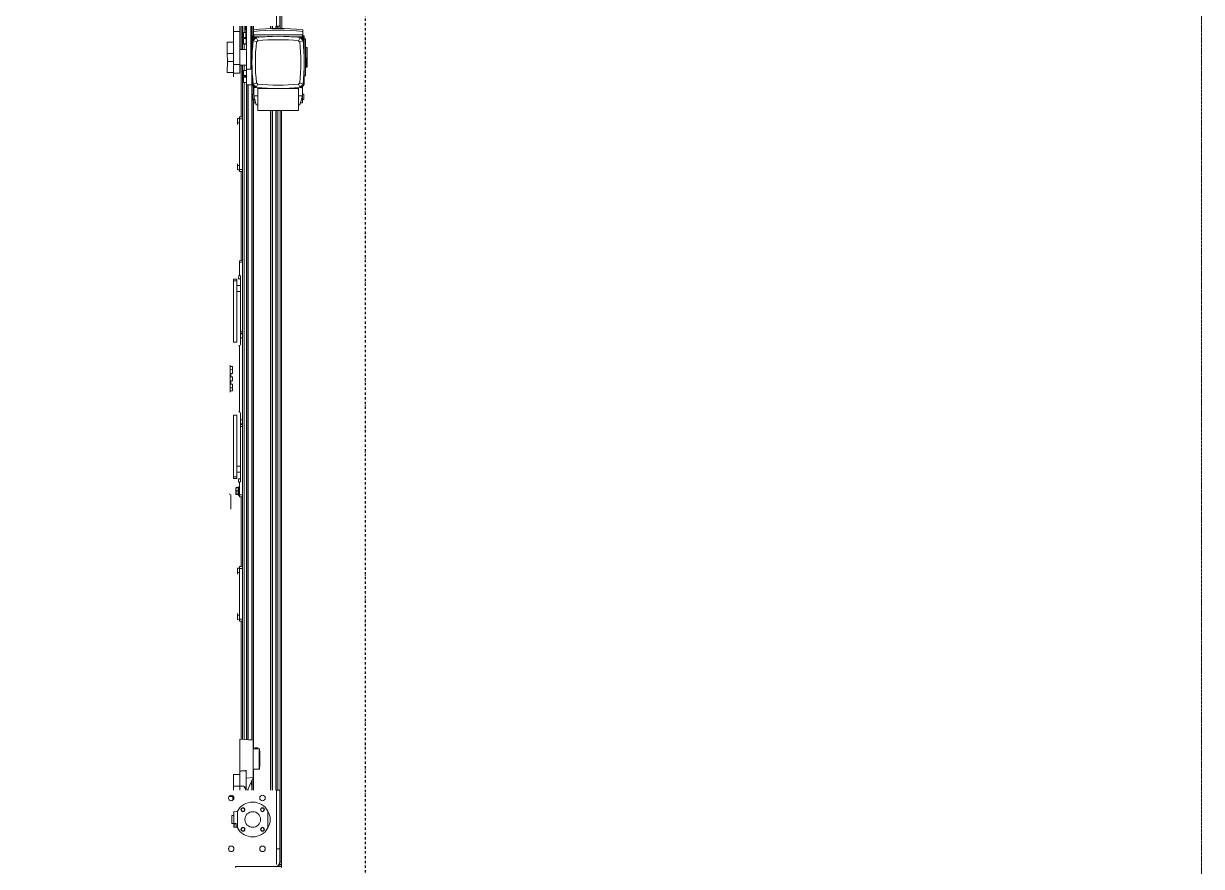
# Model space of a CAD drawing. Header units: millimetres. Extents: x 2179 to 48742, y 3478 to 161002.
# Drawn here: x 34196 to 37209, y 144211 to 146367 of the extents above; entities that cross this region are included whole.
import ezdxf

# ---------------------------------------------------------------- set-up
doc = ezdxf.new("R2010")
doc.units = ezdxf.units.MM
doc.linetypes.add('1_Čerchovaná 6_0mm', pattern=[12, 6, -3, 0, -3])
doc.linetypes.add('IMPORT-DASHED _2_', pattern=[9.652, 8.128, -1.524])
doc.layers.add('0-1', color=7, linetype='Continuous', lineweight=9)
for name, color, linetype, lineweight, true_color in [('2966-1_navrh dispozice stroju-HK_02_dwg-1', 7, 'Continuous', 9, 0x919191), ('man_ plochy-1', 7, 'IMPORT-DASHED _2_', 9, 0x919191), ('S-GRID-1', 9, '1_Čerchovaná 6_0mm', 25, 0x808080)]:
    doc.layers.add(name, color=color, linetype=linetype, lineweight=lineweight, true_color=true_color)

# ---------------------------------------------------------------- blocks, each defined once
blk = doc.blocks.new('2966-1_navrh dispozice stroju-HK_02_dwg-876232-1NP _ stroje')
at = {"layer": '0-1'}
for p, q in [((-63819.8, 59993.2), (-63834.7, 59968.5)), ((-63817.7, 59988.5), (-63818.2, 59990.5)), ((-63810.6, 59989.7), (-63811.7, 59980.7)), ((-63821.1, 59987.1), (-63816, 59979.6)), ((-63813.2, 59989.2), (-63813.2, 59989.2)), ((-63749, 59960), (-63747.5, 59962.5)), ((-63879.6, 59934.4), (-63885, 59937.6)), ((-63877.6, 59937.8), (-63883, 59941)), ((-63877.2, 59938.6), (-63882.5, 59941.8)), ((-63873.7, 59946.6), (-63878, 59949.2)), ((-63873.2, 59947.5), (-63877.5, 59950)), ((-63871.2, 59950.8), (-63875.5, 59953.4)), ((-63714.5, 59931.9), (-63722, 59926.7)), ((-63713.7, 59929.4), (-63713.7, 59929.4)), ((-63899.5, 59895.5), (-63907.5, 59900.3)), ((-63868.9, 59911.6), (-63883.7, 59886.9)), ((-63711.9, 59921.4), (-63720.9, 59922.5)), ((-63713, 59928.5), (-63711, 59929)), ((-63693.6, 59917.9), (-63693.8, 59917.4)), ((-63682.2, 59910.5), (-63682, 59910.9)), ((-63925.6, 59870.1), (-63913.8, 59863)), ((-63923.7, 59873.2), (-63872.3, 59842.3)), ((-63870.6, 59845.2), (-63922, 59876.1)), ((-63906.2, 59871.3), (-63919.9, 59879.5)), ((-63916.8, 59884.7), (-63822.2, 59827.7)), ((-63901.4, 59890.9), (-63910, 59896.1)), ((-63888, 59884), (-63909.5, 59896.9)), ((-63896.8, 59863.3), (-63906.5, 59869.1)), ((-63887.1, 59888), (-63888.6, 59888.9)), ((-63877.7, 59883.8), (-63879.8, 59883.3)), ((-63878.9, 59890.9), (-63869.9, 59889.9)), ((-63877.1, 59882.9), (-63877, 59882.9)), ((-63876.3, 59880.4), (-63868.8, 59885.6)), ((-63922.1, 59849.3), (-63849.4, 59805.6)), ((-63892.4, 59863), (-63895.1, 59864.6)), ((-63881.8, 59855.2), (-63878.4, 59860.9)), ((-63868.5, 59848.6), (-63880, 59855.5)), ((-63865.4, 59853.7), (-63874.2, 59839.2)), ((-63865.5, 59853.6), (-63872.2, 59857.6)), ((-62202.8, 58943.3), (-63692.7, 59838.9)), ((-62200.8, 58946.7), (-63690.7, 59842.3)), ((-63839.9, 59818.6), (-63831.1, 59833.1)), ((-63838, 59821.7), (-63724.9, 59753.7)), ((-63722.3, 59756), (-63836.3, 59824.6)), ((-63822.7, 59821.1), (-63834.2, 59828)), ((-63819.7, 59826), (-63831.2, 59833)), ((-63807.6, 59812), (-63810.3, 59813.6)), ((-63798.2, 59804), (-63808, 59809.9)), ((-63804.7, 59817), (-63807.3, 59818.6)), ((-62352.9, 58944.3), (-63793.5, 59810.3)), ((-62350.7, 58947.6), (-63786.3, 59810.5)), ((-62345.4, 58955.6), (-63781.4, 59818.8)), ((-62344.8, 58956.3), (-63780.9, 59819.6)), ((-63780.2, 59822.6), (-63779.1, 59831.7)), ((-63778.5, 59822.9), (-63778.4, 59822.5)), ((-63777.6, 59823.1), (-63777.6, 59823.1)), ((-63758.3, 59810.6), (-63775.3, 59820.8)), ((-63769.6, 59825.3), (-63774.8, 59832.7)), ((-63773.1, 59823.8), (-63772.6, 59821.8)), ((-63757.7, 59811.2), (-63758, 59810.7)), ((-62210.3, 58930.9), (-63700.2, 59826.5)), ((-62208.2, 58934.3), (-63698.1, 59829.9)), ((-62207.7, 58935.1), (-63697.6, 59830.7)), ((-62203.3, 58942.5), (-63693.2, 59838.1)), ((-62356.1, 58939.5), (-63796.5, 59805.3)), ((-63746.4, 59803.8), (-63746.1, 59804.2)), ((-62323.7, 58948.2), (-63746.3, 59803.4)), ((-63723, 59747.1), (-63611.6, 59680.2)), ((-63716.5, 59737.4), (-63713.9, 59741.7)), ((-63623.2, 59681.3), (-63620.6, 59685.6)), ((-63604.9, 59681.5), (-63409.5, 59564.1)), ((-63406.9, 59566.5), (-63604, 59684.9)), ((-63373.3, 59534.6), (-63380.7, 59539.1)), ((-63375.5, 59520.8), (-63371.4, 59527.6)), ((-63228.2, 59453.2), (-63343.1, 59522.3)), ((-63250.9, 59468.8), (-63249.2, 59467.7)), ((-63242.3, 59467.5), (-63250, 59472.2)), ((-63080.2, 59360.8), (-63225.8, 59448.3)), ((-63135.8, 59366.2), (-63195, 59401.7)), ((-63182.3, 59401.1), (-63185.4, 59396)), ((-63169.2, 59387.4), (-63176.3, 59391.7)), ((-63168.6, 59388.2), (-63175.8, 59392.6)), ((-63153.4, 59377.9), (-63160.6, 59382.2)), ((-63152.9, 59378.8), (-63160.1, 59383.1)), ((-63145.3, 59371.9), (-63142.3, 59377)), ((-63074.8, 59361), (-62959.8, 59291.9)), ((-63061.5, 59353), (-63058.9, 59357.3)), ((-63046, 59349.6), (-63055.5, 59355.2)), ((-63051.9, 59349.6), (-63050.2, 59348.5)), ((-62946.8, 59284.1), (-62952, 59275.5)), ((-62941.8, 59269.4), (-62946, 59262.6)), ((-62927.4, 59266.5), (-62934.8, 59271)), ((-62926.5, 59268.4), (-62898.5, 59251.5)), ((-62916, 59258.8), (-62918.7, 59254.3)), ((-62917.6, 59260.7), (-62916.3, 59258.3)), ((-62908.9, 59254.6), (-62911.7, 59250)), ((-62901.4, 59250.1), (-62904.2, 59245.5)), ((-62901, 59249.8), (-62903.7, 59245.2)), ((-62901.6, 59249.3), (-62898.5, 59249.2)), ((-62736.6, 59163.6), (-62892.6, 59257.3)), ((-62739.2, 59161.2), (-62891.8, 59252.9)), ((-62911.3, 59230.1), (-62913.5, 59231.4)), ((-62737.3, 59154.7), (-62625.9, 59087.7)), ((-62730.8, 59144.9), (-62728.3, 59149.2)), ((-62637.6, 59088.9), (-62635, 59093.1)), ((-62360.3, 58933.4), (-62619.3, 59089.1)), ((-62358.4, 58936.2), (-62618.4, 59092.5)), ((-62279.5, 58920.3), (-62271.7, 58933.3)), ((-62232.7, 58893.6), (-62278.9, 58921.3)), ((-62234.7, 58890.2), (-62256.8, 58903.5)), ((-62235.3, 58889.4), (-62255.5, 58901.5)), ((-62239.7, 58882), (-62243.6, 58884.4)), ((-62240.2, 58881.2), (-62242.3, 58882.4)), ((-62168.1, 58897.7), (-62130.9, 58875.3)), ((-62041.5, 58856.5), (-62041, 58857.4)), ((-62032.9, 58857.2), (-62038.9, 58860.8)), ((-62031.2, 58850.4), (-62035.5, 58852.9)), ((-62028.6, 58854.6), (-62026, 58853.1)), ((-62245.1, 58841.2), (-62238.9, 58837.5)), ((-62171, 58808.4), (-62208.3, 58830.8))]:
    blk.add_line(p, q, dxfattribs=at)
at = {"layer": '0-1', "flags": 128}
for points in [[(-64029.1, 60051.3), (-64001.6, 60034.8), (-64005.7, 60027.9), (-64001.6, 60034.8), (-63873, 59957.5), (-63877.2, 59950.6), (-64040, 60048.5)], [(-63865.2, 59958.7), (-64027.3, 60056.1), (-64029.4, 60052.6), (-63868.2, 59955.8)], [(-63834.7, 60003.3), (-63831, 60001.1), (-63823.8, 59996.7), (-63824.3, 59995.9), (-63888.2, 59889.6), (-63883.7, 59886.9), (-63880.5, 59885)], [(-63824.3, 59995.9), (-63819.8, 59993.2), (-63816.6, 59991.3)], [(-63714.1, 59930.7), (-63712, 59934.2), (-63819.2, 59998.6), (-63820.2, 59996.9), (-63799.3, 59984.3)], [(-63813.8, 59989.5), (-63815.7, 59989), (-63817.7, 59988.5), (-63818.7, 59988.3), (-63819.7, 59988), (-63820.2, 59990), (-63819.7, 59990.5), (-63819.3, 59990.6), (-63816.3, 59991.3), (-63813.4, 59992.1), (-63812.9, 59992.2), (-63812.3, 59992), (-63811.8, 59990), (-63812.8, 59989.7), (-63813.8, 59989.5), (-63814.3, 59991.5)], [(-63814.9, 59988.8), (-63812.3, 59989.5), (-63812.4, 59989.8)], [(-63731.3, 59945.8), (-63729.8, 59948.4), (-63811.2, 59997.3), (-63812.7, 59994.8)], [(-63736.2, 59952.3), (-63804.7, 59993.5), (-63804.7, 59993.5)], [(-63816.9, 59988.3), (-63819, 59987.8), (-63819.1, 59988.2)], [(-63790.3, 59988.3), (-63747.5, 59962.5), (-63747.1, 59963.5), (-63789.7, 59989.1), (-63790.3, 59988.3), (-63791.9, 59985.7)], [(-63873.5, 59945), (-63874.4, 59945.5), (-63867.2, 59957.5), (-63866.3, 59957)], [(-63715.3, 59932.6), (-63714.5, 59934), (-63726.5, 59941.2), (-63726.6, 59940.9)], [(-63713.4, 59929.9), (-63713.8, 59929.8), (-63713.3, 59927.7)], [(-63712.1, 59924.6), (-63712.6, 59926.5), (-63713, 59928.5), (-63713.3, 59929.5), (-63713.5, 59930.4), (-63711.5, 59931), (-63711.1, 59930.5), (-63711, 59930), (-63710.2, 59927.1), (-63709.5, 59924.2), (-63709.4, 59923.7), (-63709.6, 59923.1), (-63711.6, 59922.6), (-63711.8, 59923.6), (-63712.1, 59924.6), (-63710, 59925.1)], [(-63711.3, 59916.5), (-63663.4, 59887.7), (-63717.1, 59798.3), (-63765.1, 59827.1)], [(-63713.5, 59917.8), (-63711.3, 59916.5), (-63730.8, 59884.1)], [(-63711.7, 59923.1), (-63712.1, 59923), (-63712.8, 59925.7)], [(-63677.7, 59902.1), (-63675.2, 59906.2), (-63690.6, 59915.5), (-63710.3, 59927.3)], [(-63695.7, 59907.1), (-63690.6, 59915.5), (-63674.1, 59898.4), (-63676, 59895.2)], [(-63781, 59819.3), (-63788.2, 59807.4), (-63822.2, 59827.7), (-63816.5, 59837.2), (-63911.2, 59894.1)], [(-63892.6, 59868.6), (-63895.7, 59863.5), (-63906.8, 59870.2), (-63904.1, 59874.7)], [(-63902.6, 59889), (-63901.1, 59891.5), (-63781.1, 59819.4), (-63779, 59822.9)], [(-63888.2, 59889.6), (-63888.7, 59888.7), (-63895.9, 59893.1), (-63899.6, 59895.3)], [(-63866.2, 59872.9), (-63887.2, 59885.5), (-63888.2, 59883.8)], [(-63878.7, 59887.8), (-63878.2, 59885.8), (-63877.7, 59883.8), (-63877.5, 59882.9), (-63877.2, 59881.9), (-63879.3, 59881.4), (-63879.7, 59881.8), (-63879.8, 59882.3), (-63880.6, 59885.2), (-63881.3, 59888.2), (-63881.4, 59888.6), (-63881.2, 59889.2), (-63879.2, 59889.7), (-63879, 59888.7), (-63878.7, 59887.8), (-63880.7, 59887.3)], [(-63878, 59886.6), (-63878.7, 59889.3), (-63879.1, 59889.2)], [(-63877.5, 59884.7), (-63877, 59882.5), (-63877.4, 59882.4)], [(-63933.8, 59856.4), (-63922.1, 59849.3), (-63913.8, 59863), (-63841.2, 59819.3)], [(-63877.2, 59860.3), (-63880.6, 59854.5), (-63881.8, 59855.2), (-63893, 59861.9), (-63889.9, 59867.1)], [(-63881.7, 59854.2), (-63882.9, 59855), (-63892.7, 59860.8)], [(-63745.6, 59859.5), (-63765.1, 59827.1), (-63767.3, 59828.4)], [(-63687.7, 59847.3), (-62041, 58857.4), (-62038.9, 58860.8), (-63685.6, 59850.7)], [(-63808.5, 59819.5), (-63812.2, 59813.3), (-63823.3, 59820), (-63819.6, 59826.2)], [(-63812, 59812.3), (-63813.3, 59813.1), (-63823, 59818.9)], [(-63807.2, 59818.8), (-63810.9, 59812.6), (-63812.2, 59813.3)], [(-63793.4, 59810.5), (-63797.1, 59804.3), (-63808.3, 59811), (-63804.6, 59817.2)], [(-63781.2, 59823.1), (-63782, 59821.7), (-63794, 59828.9), (-63793.8, 59829.1)], [(-62283.5, 58883), (-62292.6, 58888.5), (-62362.3, 58930.4), (-62350.1, 58948.4), (-63785.8, 59811.4)], [(-63777, 59822.8), (-63775, 59823.3), (-63773.1, 59823.8), (-63772.1, 59824.1), (-63771.1, 59824.3), (-63770.6, 59822.3), (-63771.1, 59821.8), (-63771.5, 59821.7), (-63774.4, 59821), (-63777.4, 59820.3), (-63777.8, 59820.2), (-63778.4, 59820.3), (-63779, 59822.4), (-63778, 59822.6), (-63777, 59822.8), (-63776.5, 59820.8)], [(-63775.8, 59823.5), (-63778.5, 59822.7), (-63778.8, 59822.9)], [(-63774.2, 59821.1), (-63754.5, 59809.2), (-63739.1, 59800), (-63736.6, 59804.1)], [(-63771.6, 59824.2), (-63771.7, 59824.6), (-63773.9, 59824)], [(-63729.7, 59805.8), (-63731.6, 59802.7), (-63754.5, 59809.2), (-63749.4, 59817.7)], [(-63718.9, 59754), (-63607.4, 59687), (-63611.6, 59680.2), (-63607.3, 59677.6), (-63603.1, 59684.4), (-63607.4, 59687)], [(-63723.8, 59747.6), (-63726.4, 59743.4), (-63716.5, 59737.4), (-63712.7, 59735.1)], [(-63627, 59683.6), (-63623.2, 59681.3), (-63613.3, 59675.4), (-63610.7, 59679.6)], [(-63407.6, 59557.5), (-63411.9, 59560.1), (-63407.7, 59567), (-63403.4, 59564.4)], [(-63379.5, 59540.7), (-63407.6, 59557.5), (-63403.4, 59564.4), (-63253.5, 59474.2), (-63256, 59469.9)], [(-63356.1, 59530.1), (-63368.6, 59537.6), (-63376, 59542.1)], [(-63348.3, 59513.7), (-63343.1, 59522.3), (-63356.1, 59530.1), (-63361.3, 59521.5)], [(-63253.5, 59474.2), (-63249.2, 59471.7), (-63251.8, 59467.4)], [(-63250, 59466.3), (-63247.5, 59470.6), (-63238.9, 59465.5), (-63241.5, 59461.2)], [(-63052.9, 59347.8), (-63050.3, 59352.1), (-63058.9, 59357.3), (-63238.9, 59465.5)], [(-63176.9, 59390.8), (-63173.8, 59396), (-63182.3, 59401.1), (-63188.9, 59405.1), (-63192, 59399.9)], [(-63161.1, 59381.4), (-63158, 59386.5), (-63166.6, 59391.7), (-63169.7, 59386.5)], [(-63138.8, 59368), (-63135.7, 59373.1), (-63142.3, 59377), (-63150.8, 59382.2), (-63153.9, 59377.1)], [(-63051.2, 59346.8), (-63048.6, 59351.1), (-63044.3, 59348.5)], [(-63046.9, 59344.2), (-63044.3, 59348.5), (-62894.3, 59258.4)], [(-62965, 59283.3), (-62959.8, 59291.9), (-62946.8, 59284.1), (-62934.3, 59276.6), (-62926.9, 59272.1)], [(-62904.3, 59244.7), (-62905.5, 59244.7), (-62918.3, 59252.5), (-62918.9, 59253.5)], [(-62897.5, 59250.9), (-62898.5, 59249.2), (-62917.6, 59260.7), (-62916.6, 59262.4)], [(-62909.8, 59232.7), (-62902.9, 59228.5), (-62878.9, 59214.1)], [(-62738.2, 59155.2), (-62740.8, 59150.9), (-62730.8, 59144.9), (-62727.1, 59142.6)], [(-62733.2, 59161.5), (-62621.8, 59094.5), (-62625.9, 59087.7), (-62621.6, 59085.1), (-62617.5, 59092), (-62621.8, 59094.5)], [(-62641.4, 59091.1), (-62637.6, 59088.9), (-62627.6, 59082.9), (-62625.1, 59087.2)], [(-62350.1, 58948.5), (-62362.3, 58930.4), (-62292.6, 58888.5), (-62283.5, 58883), (-62259.4, 58868.5), (-62267.7, 58854.8)], [(-62324.3, 58947.2), (-62322.1, 58950.8), (-62323.7, 58951.7), (-62319.6, 58958.6), (-62318, 58957.7), (-62316.5, 58960.3), (-62315.1, 58960.6), (-62272, 58934.7), (-62271.7, 58933.3), (-62316.5, 58960.3)], [(-62310.5, 58957.8), (-62309.4, 58958.1), (-62276.9, 58938.5), (-62276.6, 58937.4)], [(-62039.6, 58846.1), (-62202.4, 58944), (-62198.3, 58950.8), (-62069.8, 58873.5), (-62073.9, 58866.7)], [(-62285.1, 58884), (-62293.4, 58870.3), (-62267.7, 58854.8), (-62259.1, 58849.7)], [(-62250.9, 58863.4), (-62259.4, 58868.5), (-62254.3, 58877.1), (-62242.5, 58877.3)], [(-62086.8, 58752), (-62089.4, 58753.5), (-62028.6, 58854.6), (-62032.9, 58857.2), (-62035.5, 58852.9), (-62036.6, 58851.1)], [(-62042.3, 58857), (-62069.8, 58873.5), (-62073.9, 58866.7)], [(-62041.2, 58857), (-62036.1, 58853.9), (-62036.7, 58852.9), (-62037.1, 58852.1)], [(-62038.7, 58854.1), (-62036.6, 58853), (-62035.7, 58852.5)], [(-62251.4, 58831.4), (-62247.5, 58838), (-62246.7, 58839.3), (-62244.6, 58839.8), (-62238.3, 58836)], [(-62247.5, 58838), (-62244.7, 58838.7), (-62238.1, 58834.7)], [(-62242.5, 58839.7), (-62242.3, 58838.8), (-62238.4, 58836.5)], [(-62206.8, 58829.9), (-62211.5, 58822.2), (-62185.3, 58806.5), (-62181.2, 58804)], [(-62174.3, 58806.3), (-62182.5, 58811.2), (-62185.3, 58806.5), (-62188.1, 58801.8), (-62206.1, 58812.6), (-62203.3, 58817.3)], [(-62174.8, 58806.6), (-62177.3, 58802.3), (-62184.6, 58806.7), (-62182, 58810.9)], [(-62172.5, 58809.3), (-62174.3, 58806.3), (-62177.2, 58801.6), (-62181.2, 58804), (-62181, 58804.5)], [(-62139.8, 58764), (-62138.4, 58763.2), (-62138.1, 58761.9)]]:
    blk.add_lwpolyline(points, dxfattribs=at)
for points in [[(-63693.8, 59918), (-63681.8, 59910.8), (-63680.2, 59913.4), (-63692.2, 59920.6)], [(-63840.1, 59781.4), (-63831.8, 59795.1), (-63840.1, 59781.4), (-63864.7, 59796.2), (-63882.3, 59806.7), (-63906.9, 59821.5), (-63898.7, 59835.2), (-63906.9, 59821.5), (-63882.3, 59806.7), (-63874.1, 59820.4), (-63882.3, 59806.7), (-63864.7, 59796.2), (-63856.5, 59809.9), (-63864.7, 59796.2)], [(-63822.7, 59808.3), (-63831, 59794.5), (-63849.4, 59805.6), (-63841.2, 59819.3)], [(-63759.7, 59808.3), (-63758.2, 59810.9), (-63746.2, 59803.7), (-63747.7, 59801.1)], [(-63822.4, 59789.4), (-63831, 59794.5)], [(-63723.1, 59756.6), (-63727.3, 59749.7), (-63723, 59747.1), (-63718.9, 59754)], [(-63375.1, 59529.9), (-63379.2, 59523), (-63375.5, 59520.8), (-63240.8, 59439.8), (-63236.6, 59446.6), (-63371.4, 59527.6)], [(-62942.3, 59260.3), (-62938.1, 59267.2), (-62941.8, 59269.4), (-63076.6, 59350.4), (-63080.7, 59343.6), (-62946, 59262.6)], [(-62894.2, 59248.9), (-62898.5, 59251.5), (-62894.3, 59258.4), (-62890.1, 59255.8)], [(-62737.5, 59164.1), (-62741.6, 59157.2), (-62737.3, 59154.7), (-62733.2, 59161.5)], [(-62345.1, 58955.8), (-62343.2, 58958.6), (-62260.8, 58909), (-62260.6, 58908.9), (-62240.8, 58880.2), (-62260.6, 58908.9), (-62260.8, 58909), (-62269.3, 58893.1), (-62260.8, 58909), (-62343.2, 58958.6)], [(-62285.5, 58902.9), (-62249.5, 58881.2), (-62242.9, 58877.3), (-62249.5, 58881.2), (-62251.9, 58877.2), (-62249.5, 58881.2)], [(-62144.8, 58815.9), (-62144.8, 58815.9)]]:
    blk.add_lwpolyline(points, close=True, dxfattribs=at)
at = {"layer": '0-1'}
for centre, radius in [((-62203.8, 58902.8), 7), ((-62178.1, 58887.3), 5), ((-62178.1, 58887.3), 4.19), ((-62203.9, 58844.5), 5), ((-62203.9, 58844.5), 4.19), ((-62169.6, 58853), 20), ((-62135.3, 58861.6), 5), ((-62135.3, 58861.6), 4.19), ((-62245.1, 58834.2), 7), ((-62161, 58818.7), 5), ((-62161, 58818.7), 4.19), ((-62092.4, 58835.8), 7), ((-62133.6, 58767.3), 7)]:
    blk.add_circle(centre, radius, dxfattribs=at)
for centre, radius, start, end in [((-63352.9, 59640.2), 603.3, 142.9955, 154.9837), ((-63359.7, 59644.3), 591.1, 142.8713, 155.108), ((-63822.8, 59998.5), 3, 238.9896, 328.9896), ((-63795.4, 59906.2), 84.9, 100.327, 107.6523), ((-63818.7, 59988.7), 2.02, 105.9843, 136.3793), ((-63818.8, 59988.6), 2.02, 71.6, 101.995), ((-63812.8, 59990.1), 2.02, 105.9843, 136.3793), ((-63813, 59990.1), 2.02, 71.6, 101.995), ((-64018.5, 59535), 500, 52.5498, 65.4295), ((-63424.2, 59683), 500, 142.5498, 155.4295), ((-63424.2, 59683), 491.3, 142.8754, 155.1039), ((-63795.4, 59906.2), 76.2, 102.3332, 105.6461), ((-64018.5, 59535), 491.3, 52.8754, 65.1039), ((-63795.4, 59906.2), 84.9, 10.327, 17.6523), ((-63712.9, 59929.5), 2.02, 15.9843, 46.3793), ((-63712.9, 59929.6), 2.02, 341.6, 11.995), ((-64166.6, 60129.3), 491.3, 322.8754, 335.1039), ((-64166.6, 60129.3), 500, 322.5498, 335.4295), ((-63795.4, 59906.2), 76.2, 12.3332, 15.6461), ((-63711.4, 59923.6), 2.02, 15.9843, 46.3793), ((-63711.5, 59923.7), 2.02, 341.6, 11.995), ((-59316.2, 68375.5), 9659.8, 241.54888, 241.8835), ((-63906.1, 59869.8), 0.8, 148.9896, 238.9896), ((-63889.7, 59887), 3, 328.9896, 58.9896), ((-63879.3, 59888.6), 2.02, 161.6, 191.995), ((-63879.3, 59888.7), 2.02, 195.9843, 226.3793), ((-63877.8, 59882.7), 2.02, 161.6, 191.995), ((-63877.9, 59882.8), 2.02, 195.9843, 226.3793), ((-63795.4, 59906.2), 84.9, 190.327, 197.6523), ((-63572.3, 60277.4), 500, 232.5498, 245.4295), ((-63795.4, 59906.2), 76.2, 192.3332, 195.6461), ((-63572.3, 60277.4), 491.3, 232.8754, 245.1039), ((-63896.4, 59864), 0.8, 238.9896, 328.9896), ((-63892.3, 59861.5), 0.8, 148.9896, 238.9896), ((-63882.5, 59855.6), 0.8, 238.9896, 328.9896), ((-63881.3, 59854.9), 0.8, 238.9896, 328.9896), ((-63822.6, 59819.6), 0.8, 148.9896, 238.9896), ((-63812.9, 59813.8), 0.8, 238.9896, 328.9896), ((-63811.6, 59813), 0.8, 238.9896, 328.9896), ((-63807.6, 59810.6), 0.8, 148.9896, 238.9896), ((-63795.4, 59906.2), 84.9, 280.327, 287.6523), ((-63795.4, 59906.2), 76.2, 282.3332, 285.6461), ((-63777.8, 59822.2), 2.02, 251.6, 281.995), ((-63777.9, 59822.2), 2.02, 285.9843, 316.3793), ((-63771.9, 59823.7), 2.02, 251.6, 281.995), ((-63772.1, 59823.7), 2.02, 285.9843, 316.3793), ((-63797.8, 59804.7), 0.8, 238.9896, 328.9896), ((-63230.8, 59448.9), 5, 328.9896, 58.9896), ((-63077.3, 59356.7), 5, 58.9896, 148.9896), ((-62909.6, 59261.4), 11.6, 218.2313, 259.748), ((-62906.9, 59266), 11.6, 218.2313, 259.748), ((-62901.5, 59258.4), 13.1, 219.4816, 258.4977), ((-62898.8, 59262.9), 13.1, 219.4816, 258.4977), ((-62388, 58979.4), 48.8, 322.9333, 329.0459), ((-62388, 58979.4), 48.8, 322.9333, 329.0459), ((-62388.4, 58979.7), 49.3, 322.947, 325.9885), ((-62388.4, 58979.7), 49.3, 322.947, 325.9885), ((-62387.7, 58979.2), 48.5, 325.9915, 329.0572), ((-62387.7, 58979.2), 48.5, 325.9915, 329.0572), ((-62342.4, 58967.7), 26.3, 321.3172, 328.9659), ((-62342.4, 58967.7), 26.3, 329.0135, 336.662), ((-62169.6, 58853), 44.6, 88.1264, 209.8529), ((-62169.6, 58853), 44.6, 268.1264, 29.8529), ((-62169.6, 58853), 44.6, 29.8529, 88.1264), ((-62050.5, 58843.4), 15.9, 4.7412, 58.9896), ((-62169.6, 58853), 44.6, 209.8529, 212.3788), ((-62169.6, 58853), 44.6, 265.6005, 268.1264)]:
    blk.add_arc(centre, radius, start, end, dxfattribs=at)
for points, degree, knots in [([(-63816.3, 59991.3), (-63816.7, 59991.2), (-63817.3, 59991), (-63817.9, 59990.7), (-63818.2, 59990.5)], 2, [0, 0, 0, 0.356361, 0.602228, 1, 1, 1]), ([(-63814.3, 59991.5), (-63814.7, 59991.5), (-63815.4, 59991.5), (-63816, 59991.4), (-63816.3, 59991.3)], 2, [0, 0, 0, 0.397772, 0.643639, 1, 1, 1]), ([(-63710.2, 59927.1), (-63710.3, 59927.5), (-63710.5, 59928), (-63710.8, 59928.6), (-63711, 59929)], 2, [0, 0, 0, 0.356361, 0.602228, 1, 1, 1]), ([(-63710, 59925.1), (-63710, 59925.5), (-63710.1, 59926.1), (-63710.1, 59926.7), (-63710.2, 59927.1)], 2, [0, 0, 0, 0.397772, 0.643639, 1, 1, 1]), ([(-63880.7, 59887.3), (-63880.8, 59886.9), (-63880.7, 59886.2), (-63880.6, 59885.6), (-63880.6, 59885.2)], 2, [0, 0, 0, 0.397772, 0.643639, 1, 1, 1]), ([(-63880.6, 59885.2), (-63880.5, 59884.9), (-63880.2, 59884.3), (-63880, 59883.7), (-63879.8, 59883.3)], 2, [0, 0, 0, 0.356361, 0.602228, 1, 1, 1]), ([(-63776.5, 59820.8), (-63776.1, 59820.8), (-63775.4, 59820.8), (-63774.8, 59820.9), (-63774.4, 59821)], 2, [0, 0, 0, 0.397772, 0.643639, 1, 1, 1]), ([(-63774.4, 59821), (-63774.1, 59821.1), (-63773.5, 59821.3), (-63772.9, 59821.6), (-63772.6, 59821.8)], 2, [0, 0, 0, 0.356361, 0.602228, 1, 1, 1]), ([(-63376, 59542.1), (-63376.1, 59542.1), (-63376.2, 59542.2), (-63376.4, 59542.2), (-63376.5, 59542.3), (-63376.7, 59542.3), (-63376.9, 59542.3), (-63377.1, 59542.2), (-63377.3, 59542.2), (-63377.6, 59542.1), (-63377.9, 59541.9), (-63378.2, 59541.8), (-63378.5, 59541.6), (-63378.8, 59541.4), (-63379, 59541.2), (-63379.2, 59541), (-63379.4, 59540.8), (-63379.6, 59540.6), (-63379.8, 59540.4), (-63379.9, 59540.2), (-63380.1, 59540), (-63380.3, 59539.8), (-63380.5, 59539.5), (-63380.7, 59539.2), (-63380.7, 59539.1)], 3, [0, 0, 0, 0, 0.033725, 0.05802, 0.08745, 0.117296, 0.147566, 0.178193, 0.219349, 0.270572, 0.331068, 0.389556, 0.445296, 0.497903, 0.547277, 0.593519, 0.636843, 0.677526, 0.721676, 0.768966, 0.819257, 0.866758, 0.91225, 1, 1, 1, 1]), ([(-63368.6, 59537.6), (-63368.7, 59537.6), (-63368.8, 59537.7), (-63368.9, 59537.8), (-63369.1, 59537.8), (-63369.3, 59537.8), (-63369.5, 59537.8), (-63369.7, 59537.8), (-63369.9, 59537.7), (-63370.2, 59537.6), (-63370.5, 59537.5), (-63370.8, 59537.3), (-63371.1, 59537.1), (-63371.4, 59536.9), (-63371.6, 59536.7), (-63371.8, 59536.5), (-63372, 59536.4), (-63372.2, 59536.2), (-63372.3, 59536), (-63372.5, 59535.8), (-63372.7, 59535.5), (-63372.9, 59535.3), (-63373.1, 59535), (-63373.2, 59534.8), (-63373.3, 59534.6)], 3, [0, 0, 0, 0, 0.033725, 0.05802, 0.08745, 0.117296, 0.147566, 0.178193, 0.219349, 0.270572, 0.331068, 0.389556, 0.445296, 0.497903, 0.547277, 0.593519, 0.636843, 0.677526, 0.721676, 0.768966, 0.819257, 0.866758, 0.91225, 1, 1, 1, 1]), ([(-62934.8, 59271), (-62934.7, 59271.2), (-62934.6, 59271.4), (-62934.4, 59271.7), (-62934.3, 59272), (-62934.1, 59272.2), (-62934, 59272.5), (-62933.9, 59272.8), (-62933.9, 59273), (-62933.8, 59273.3), (-62933.7, 59273.5), (-62933.7, 59273.8), (-62933.6, 59274.1), (-62933.6, 59274.5), (-62933.6, 59274.8), (-62933.6, 59275.2), (-62933.6, 59275.5), (-62933.7, 59275.7), (-62933.8, 59275.9), (-62933.9, 59276.1), (-62934, 59276.2), (-62934.1, 59276.4), (-62934.2, 59276.5), (-62934.3, 59276.5), (-62934.3, 59276.6)], 3, [0, 0, 0, 0, 0.08775, 0.133242, 0.180743, 0.231034, 0.278324, 0.322474, 0.363157, 0.406481, 0.452723, 0.502097, 0.554704, 0.610444, 0.668932, 0.729428, 0.780651, 0.821807, 0.852434, 0.882704, 0.91255, 0.94198, 0.966275, 1, 1, 1, 1]), ([(-62927.4, 59266.5), (-62927.3, 59266.7), (-62927.1, 59266.9), (-62927, 59267.3), (-62926.8, 59267.5), (-62926.7, 59267.8), (-62926.6, 59268), (-62926.5, 59268.3), (-62926.4, 59268.5), (-62926.4, 59268.8), (-62926.3, 59269.1), (-62926.2, 59269.4), (-62926.2, 59269.7), (-62926.2, 59270), (-62926.1, 59270.4), (-62926.2, 59270.7), (-62926.2, 59271), (-62926.3, 59271.2), (-62926.4, 59271.4), (-62926.4, 59271.6), (-62926.5, 59271.8), (-62926.6, 59271.9), (-62926.8, 59272), (-62926.9, 59272.1), (-62926.9, 59272.1)], 3, [0, 0, 0, 0, 0.08775, 0.133242, 0.180743, 0.231034, 0.278324, 0.322474, 0.363157, 0.406481, 0.452723, 0.502097, 0.554704, 0.610444, 0.668932, 0.729428, 0.780651, 0.821807, 0.852434, 0.882704, 0.91255, 0.94198, 0.966275, 1, 1, 1, 1]), ([(-62918.9, 59253.5), (-62918.9, 59253.5), (-62918.9, 59253.5), (-62918.9, 59253.6), (-62918.9, 59253.6), (-62918.9, 59253.6), (-62918.9, 59253.7), (-62918.9, 59253.7), (-62918.9, 59253.8), (-62918.8, 59253.8), (-62918.8, 59253.9), (-62918.8, 59253.9), (-62918.8, 59254), (-62918.8, 59254.1), (-62918.7, 59254.1), (-62918.7, 59254.2), (-62918.7, 59254.3)], 3, [0, 0, 0, 0, 0.054867, 0.088851, 0.128147, 0.1729, 0.22313, 0.278788, 0.339779, 0.405974, 0.47722, 0.553357, 0.634214, 0.719616, 0.809382, 1, 1, 1, 1]), ([(-62904.2, 59245.5), (-62904.2, 59245.5), (-62904.2, 59245.5), (-62904.2, 59245.4), (-62904.2, 59245.4), (-62904.2, 59245.4), (-62904.2, 59245.4), (-62904.2, 59245.4), (-62904.2, 59245.3), (-62904.2, 59245.3), (-62904.2, 59245.3), (-62904.2, 59245.3), (-62904.2, 59245.3), (-62904.2, 59245.2), (-62904.3, 59245.2), (-62904.3, 59245.2), (-62904.3, 59245.2), (-62904.3, 59245.2), (-62904.3, 59245.1), (-62904.3, 59245.1), (-62904.3, 59245.1), (-62904.3, 59245.1), (-62904.3, 59245.1), (-62904.3, 59245.1), (-62904.3, 59245), (-62904.3, 59245), (-62904.3, 59245), (-62904.3, 59245), (-62904.3, 59245), (-62904.3, 59245), (-62904.3, 59244.9), (-62904.3, 59244.9), (-62904.3, 59244.9), (-62904.3, 59244.9), (-62904.3, 59244.9), (-62904.3, 59244.9), (-62904.3, 59244.9), (-62904.3, 59244.9), (-62904.3, 59244.8), (-62904.3, 59244.8), (-62904.3, 59244.8), (-62904.3, 59244.8), (-62904.3, 59244.8), (-62904.3, 59244.8), (-62904.3, 59244.8), (-62904.3, 59244.8), (-62904.3, 59244.8), (-62904.3, 59244.8), (-62904.3, 59244.8), (-62904.3, 59244.8), (-62904.3, 59244.8), (-62904.3, 59244.7), (-62904.3, 59244.7), (-62904.3, 59244.7), (-62904.3, 59244.7), (-62904.3, 59244.7), (-62904.3, 59244.7), (-62904.3, 59244.7), (-62904.3, 59244.7), (-62904.3, 59244.7), (-62904.3, 59244.7), (-62904.3, 59244.7), (-62904.3, 59244.7), (-62904.3, 59244.7), (-62904.3, 59244.7), (-62904.3, 59244.7), (-62904.3, 59244.7), (-62904.2, 59244.7), (-62904.2, 59244.7), (-62904.2, 59244.7), (-62904.2, 59244.7), (-62904.2, 59244.7), (-62904.2, 59244.7), (-62904.2, 59244.8), (-62904.2, 59244.8), (-62904.2, 59244.8), (-62904.2, 59244.8), (-62904.2, 59244.8), (-62904.2, 59244.8), (-62904.1, 59244.8), (-62904.1, 59244.8), (-62904.1, 59244.8), (-62904.1, 59244.8), (-62904.1, 59244.8), (-62904.1, 59244.8), (-62904.1, 59244.8), (-62904.1, 59244.9), (-62904.1, 59244.9), (-62904, 59244.9), (-62904, 59244.9), (-62904, 59244.9), (-62904, 59244.9), (-62904, 59244.9), (-62904, 59244.9), (-62904, 59244.9), (-62903.9, 59245), (-62903.9, 59245), (-62903.9, 59245), (-62903.9, 59245), (-62903.9, 59245), (-62903.9, 59245), (-62903.9, 59245.1), (-62903.8, 59245.1), (-62903.8, 59245.1), (-62903.8, 59245.1), (-62903.8, 59245.1), (-62903.8, 59245.1), (-62903.8, 59245.1), (-62903.8, 59245.2), (-62903.7, 59245.2), (-62903.7, 59245.2), (-62903.7, 59245.2), (-62903.7, 59245.2)], 3, [0, 0, 0, 0, 0.030047, 0.044818, 0.059396, 0.073778, 0.087962, 0.101945, 0.115724, 0.129297, 0.14266, 0.155811, 0.168747, 0.181465, 0.193964, 0.20624, 0.218291, 0.230113, 0.241705, 0.253064, 0.264188, 0.275073, 0.285719, 0.296121, 0.306278, 0.316188, 0.325848, 0.335257, 0.344411, 0.353308, 0.361945, 0.370321, 0.378434, 0.386285, 0.393873, 0.401197, 0.408258, 0.415055, 0.42159, 0.427863, 0.433876, 0.43963, 0.445129, 0.450374, 0.455371, 0.460125, 0.464641, 0.468927, 0.472995, 0.476854, 0.48052, 0.48401, 0.487345, 0.490549, 0.49365, 0.49668, 0.499673, 0.502663, 0.505688, 0.508781, 0.511974, 0.515295, 0.518769, 0.522418, 0.526259, 0.530309, 0.534579, 0.53908, 0.54382, 0.548807, 0.554047, 0.559543, 0.5653, 0.571318, 0.577601, 0.584148, 0.590961, 0.598039, 0.605382, 0.612989, 0.620861, 0.628995, 0.637392, 0.646048, 0.654963, 0.664136, 0.673563, 0.683242, 0.693172, 0.70335, 0.713774, 0.724441, 0.735349, 0.746496, 0.757878, 0.769494, 0.781341, 0.793416, 0.805716, 0.818239, 0.830982, 0.843943, 0.857118, 0.870505, 0.884102, 0.897904, 0.91191, 0.926117, 0.940521, 0.955121, 0.969913, 1, 1, 1, 1]), ([(-62901.6, 59249.3), (-62901.6, 59249.3), (-62901.6, 59249.3), (-62901.6, 59249.3), (-62901.6, 59249.3), (-62901.6, 59249.3), (-62901.6, 59249.3), (-62901.6, 59249.3), (-62901.6, 59249.3), (-62901.6, 59249.3), (-62901.6, 59249.3), (-62901.6, 59249.3), (-62901.6, 59249.3), (-62901.6, 59249.3), (-62901.6, 59249.3), (-62901.6, 59249.3), (-62901.6, 59249.3), (-62901.6, 59249.3), (-62901.6, 59249.3), (-62901.6, 59249.4), (-62901.6, 59249.4), (-62901.6, 59249.4), (-62901.6, 59249.4), (-62901.6, 59249.4), (-62901.6, 59249.4), (-62901.6, 59249.4), (-62901.6, 59249.4), (-62901.6, 59249.5), (-62901.6, 59249.5), (-62901.6, 59249.5), (-62901.6, 59249.5), (-62901.6, 59249.5), (-62901.6, 59249.5), (-62901.6, 59249.5), (-62901.6, 59249.6), (-62901.6, 59249.6), (-62901.6, 59249.6), (-62901.6, 59249.6), (-62901.6, 59249.6), (-62901.6, 59249.7), (-62901.6, 59249.7), (-62901.5, 59249.7), (-62901.5, 59249.7), (-62901.5, 59249.7), (-62901.5, 59249.8), (-62901.5, 59249.8), (-62901.5, 59249.8), (-62901.5, 59249.8), (-62901.5, 59249.8), (-62901.5, 59249.9), (-62901.5, 59249.9), (-62901.5, 59249.9), (-62901.5, 59249.9), (-62901.5, 59250), (-62901.5, 59250), (-62901.4, 59250), (-62901.4, 59250), (-62901.4, 59250.1)], 3, [0, 0, 0, 0, 0.013472, 0.019896, 0.026172, 0.03238, 0.038606, 0.044935, 0.051445, 0.058208, 0.065289, 0.072741, 0.08061, 0.088934, 0.097744, 0.107066, 0.116921, 0.127326, 0.138293, 0.149833, 0.161953, 0.174658, 0.187951, 0.201833, 0.216306, 0.231369, 0.247021, 0.26326, 0.280085, 0.297492, 0.315478, 0.33404, 0.353172, 0.372871, 0.393129, 0.413943, 0.435307, 0.457215, 0.479662, 0.50264, 0.526146, 0.550172, 0.574712, 0.59976, 0.62531, 0.651355, 0.677889, 0.704906, 0.732398, 0.760359, 0.788783, 0.817663, 0.846991, 0.876763, 0.90697, 0.937605, 1, 1, 1, 1]), ([(-62292.6, 58888.5), (-62291.3, 58891.2), (-62289, 58895.8), (-62286.8, 58900.2), (-62285.5, 58902.9)], 2, [0, 0, 0, 0.379836, 0.629827, 1, 1, 1]), ([(-62292.6, 58888.5), (-62291.3, 58891.2), (-62289, 58895.8), (-62286.8, 58900.2), (-62285.5, 58902.9)], 2, [0, 0, 0, 0.379836, 0.629827, 1, 1, 1])]:
    blk.add_open_spline(points, degree=degree, knots=knots, dxfattribs=at)
at = {"layer": 'man_ plochy-1', "flags": 128}
blk.add_lwpolyline([(-56626.1, 50512.8), (-70737.9, 58995.4), (-67276.2, 64754.2), (-53164.5, 56271.6)], close=True, dxfattribs=at)

msp = doc.modelspace()

# ---------------------------------------------------------------- linework, layer by layer
at = {"layer": 'S-GRID-1'}
msp.add_line((35069.8, 158068.3), (35069.8, 120650.8), dxfattribs=at)

# ---------------------------------------------------------------- block references
at = {"layer": '2966-1_navrh dispozice stroju-HK_02_dwg-1', "rotation": 301.0103595051887}
msp.add_blockref('2966-1_navrh dispozice stroju-HK_02_dwg-876232-1NP _ stroje', (16370.5, 60726.8), dxfattribs=at)

doc.saveas('drawing.dxf')
